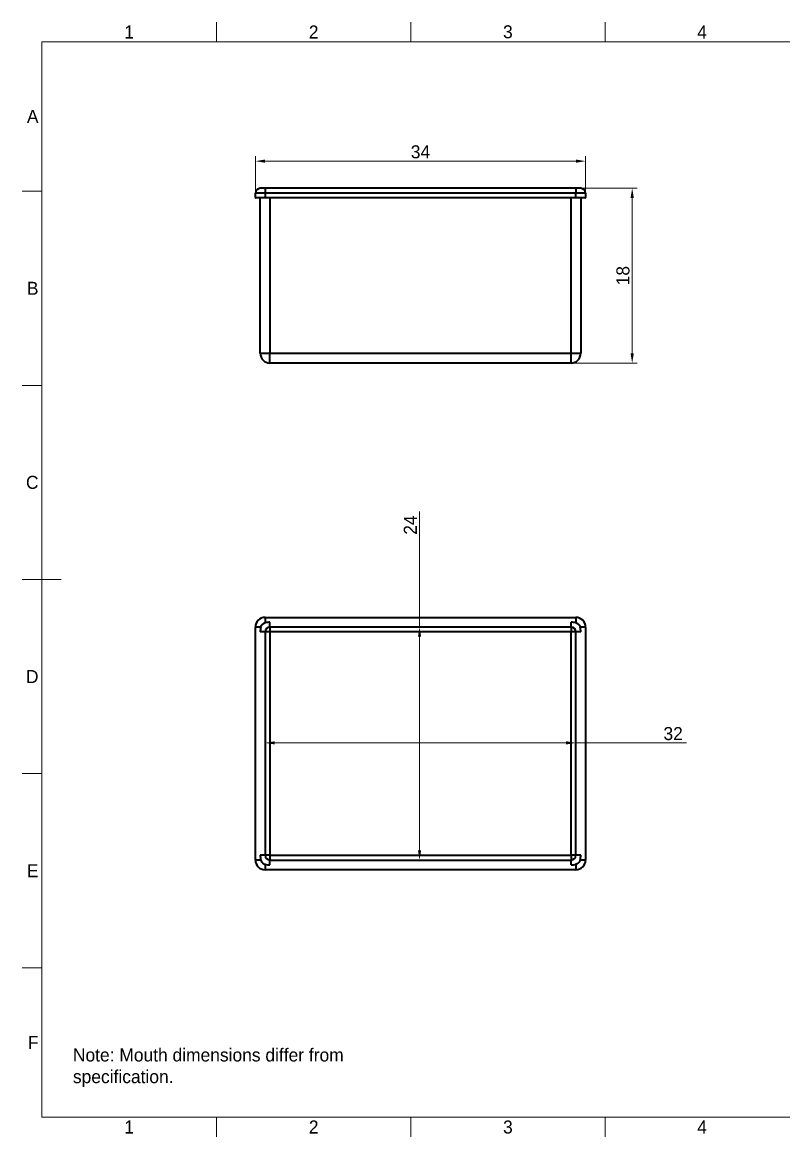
# Model space of a CAD drawing. Header units: centimetres. Extents: x 1.5 to 41.5, y 0.5 to 29.2.
# Drawn here: x 1.5 to 21.1, y 0.5 to 29.2 of the extents above; entities that cross this region are included whole.
import ezdxf

# ---------------------------------------------------------------- set-up
doc = ezdxf.new("R2010")
doc.units = ezdxf.units.CM
doc.header["$LTSCALE"] = 0.1
for name, color, linetype in [('Annotations', 7, 'Continuous'), ('Border', 7, 'Continuous'), ('Geometries', 7, 'Continuous')]:
    doc.layers.add(name, color=color, linetype=linetype)
doc.styles.add('Shapr0', font='txt', dxfattribs={"height": 0.33495})
doc.styles.add('Shapr19', font='txt', dxfattribs={"height": 0.33495})
doc.styles.add('Shapr21', font='txt', dxfattribs={"height": 0.33495})
doc.dimstyles.new('ISO-25', dxfattribs={"dimtxt": 0.25, "dimasz": 0.25, "dimexe": 0.125, "dimexo": 0.0625, "dimgap": 0.0625, "dimtad": 1, "dimtxsty": 'Standard', "dimcen": 0.25, "dimadec": 0, "dimazin": 0, "dimtfac": 1, "dimtmove": 0, "dimatfit": 3, "dimfxl": 0.1, "dimarcsym": 0})

# ---------------------------------------------------------------- blocks, each defined once
blk = doc.blocks.new('*D2')
at = {"layer": 'Annotations', "color": 0, "linetype": 'Continuous', "lineweight": 15}
for p, q in [((15.687, 24.925), (17.325, 24.925)), ((17.2, 20.675), (17.2, 24.675)), ((15.687, 20.425), (17.325, 20.425))]:
    blk.add_line(p, q, dxfattribs=at)
at = {"layer": 'Annotations', "color": 0}
for points in [[(17.242, 24.675), (17.158, 24.675), (17.2, 24.925)], [(17.158, 20.675), (17.242, 20.675), (17.2, 20.425)]]:
    blk.add_solid(points, dxfattribs=at)
at = {"layer": 'Defpoints', "color": 0}
for p in [(15.625, 24.925), (17.2, 24.925), (15.625, 20.425)]:
    blk.add_point(p, dxfattribs=at)
at = {"layer": 'Annotations', "color": 0, "lineweight": 15, "insert": (16.963, 22.675), "char_height": 0.335, "attachment_point": 5, "rotation": 90, "style": 'Shapr19'}
blk.add_mtext('\\A1;18', dxfattribs=at)
blk = doc.blocks.new('*D4')
at = {"layer": 'Annotations', "color": 0, "linetype": 'Continuous', "lineweight": 15}
for p, q in [((11.726, 13.625), (11.726, 16.6)), ((11.726, 7.875), (11.726, 13.375))]:
    blk.add_line(p, q, dxfattribs=at)
at = {"layer": 'Annotations', "color": 0}
for points in [[(11.768, 13.375), (11.684, 13.375), (11.726, 13.625)], [(11.684, 7.875), (11.768, 7.875), (11.726, 7.625)]]:
    blk.add_solid(points, dxfattribs=at)
at = {"layer": 'Defpoints', "color": 0}
for p in [(11.726, 13.625), (11.75, 13.625), (11.75, 7.625)]:
    blk.add_point(p, dxfattribs=at)
at = {"layer": 'Annotations', "color": 0, "lineweight": 15, "insert": (11.489, 16.251), "char_height": 0.335, "attachment_point": 5, "rotation": 90, "style": 'Shapr21'}
blk.add_mtext('\\A1;24', dxfattribs=at)
blk = doc.blocks.new('*D5')
at = {"layer": 'Annotations', "color": 0, "linetype": 'Continuous', "lineweight": 15}
for p, q in [((15.5, 10.642), (8, 10.642)), ((15.75, 10.642), (18.596, 10.642))]:
    blk.add_line(p, q, dxfattribs=at)
at = {"layer": 'Annotations', "color": 0}
for points in [[(8, 10.684), (8, 10.601), (7.75, 10.642)], [(15.5, 10.601), (15.5, 10.684), (15.75, 10.642)]]:
    blk.add_solid(points, dxfattribs=at)
at = {"layer": 'Defpoints', "color": 0}
for p in [(7.75, 10.642), (7.75, 10.625), (15.75, 10.625)]:
    blk.add_point(p, dxfattribs=at)
at = {"layer": 'Annotations', "color": 0, "lineweight": 15, "insert": (18.254, 10.88), "char_height": 0.335, "attachment_point": 5, "style": 'Shapr21'}
blk.add_mtext('\\A1;32', dxfattribs=at)
blk = doc.blocks.new('*D6')
at = {"layer": 'Annotations', "color": 0, "linetype": 'Continuous', "lineweight": 15}
for p, q in [((7.5, 24.863), (7.5, 25.749)), ((15.75, 25.624), (7.75, 25.624)), ((16, 24.863), (16, 25.749))]:
    blk.add_line(p, q, dxfattribs=at)
at = {"layer": 'Annotations', "color": 0}
for points in [[(7.75, 25.666), (7.75, 25.583), (7.5, 25.624)], [(15.75, 25.583), (15.75, 25.666), (16, 25.624)]]:
    blk.add_solid(points, dxfattribs=at)
at = {"layer": 'Defpoints', "color": 0}
for p in [(7.5, 25.624), (7.5, 24.8), (16, 24.8)]:
    blk.add_point(p, dxfattribs=at)
at = {"layer": 'Annotations', "color": 0, "lineweight": 15, "insert": (11.75, 25.862), "char_height": 0.335, "attachment_point": 5, "style": 'Shapr19'}
blk.add_mtext('\\A1;34', dxfattribs=at)

msp = doc.modelspace()

# ---------------------------------------------------------------- linework, layer by layer
at = {"layer": 'Border', "linetype": 'Continuous', "lineweight": 15}
for p, q in [((6.5, 28.7), (6.5, 29.2)), ((11.5, 28.7), (11.5, 29.2)), ((16.5, 28.7), (16.5, 29.2)), ((41, 28.7), (2, 28.7)), ((2, 28.7), (2, 1)), ((2, 24.85), (1.5, 24.85)), ((2, 19.85), (1.5, 19.85)), ((2.5, 14.85), (1.5, 14.85)), ((2, 9.85), (1.5, 9.85)), ((2, 4.85), (1.5, 4.85)), ((2, 1), (41, 1)), ((6.5, 1), (6.5, 0.5)), ((11.5, 1), (11.5, 0.5)), ((16.5, 1), (16.5, 0.5))]:
    msp.add_line(p, q, dxfattribs=at)
at = {"layer": 'Geometries', "linetype": 'Continuous', "lineweight": 40}
for p, q in [((7.5, 24.6875), (7.5, 24.8)), ((7.75, 24.8), (7.5, 24.8)), ((7.5, 24.6875), (7.75, 24.6875)), ((7.75, 24.925), (7.625, 24.925)), ((7.8725, 24.925), (7.75, 24.925)), ((7.75, 24.925), (7.75, 24.8)), ((15.75, 24.8), (7.75, 24.8)), ((7.75, 24.8), (7.75, 24.6875)), ((7.75, 24.6875), (15.75, 24.6875)), ((7.75, 24.6875), (7.75, 24.675)), ((7.875, 24.925), (7.8725, 24.925)), ((15.625, 24.925), (7.875, 24.925)), ((15.625, 24.925), (15.6275, 24.925)), ((15.75, 24.925), (15.6275, 24.925)), ((15.875, 24.925), (15.75, 24.925)), ((15.75, 24.925), (15.75, 24.8)), ((15.75, 24.6875), (15.75, 24.8)), ((16, 24.8), (15.75, 24.8)), ((15.75, 24.6875), (15.75, 24.675)), ((15.75, 24.6875), (16, 24.6875)), ((16, 24.8), (16, 24.6875)), ((7.625, 24.675), (7.5125, 24.675)), ((7.625, 20.675), (7.625, 24.675)), ((7.75, 24.675), (7.625, 24.675)), ((7.875, 24.675), (7.75, 24.675)), ((15.625, 24.675), (7.875, 24.675)), ((7.875, 24.675), (7.875, 20.675)), ((15.75, 24.675), (15.625, 24.675)), ((15.625, 20.675), (15.625, 24.675)), ((15.875, 24.675), (15.75, 24.675)), ((15.9875, 24.675), (15.875, 24.675)), ((15.875, 24.675), (15.875, 20.675)), ((7.625, 20.675), (7.875, 20.675)), ((7.875, 20.425), (7.875, 20.675)), ((7.875, 20.675), (15.625, 20.675)), ((15.625, 20.425), (15.625, 20.675)), ((15.625, 20.675), (15.875, 20.675)), ((15.625, 20.425), (7.875, 20.425)), ((7.75, 13.875), (15.75, 13.875)), ((7.75, 13.875), (7.75, 13.7344)), ((15.75, 13.875), (15.75, 13.7344)), ((7.5, 7.625), (7.5, 13.625)), ((7.6406, 13.625), (7.5, 13.625)), ((7.625, 13.5), (7.625, 13.5012)), ((7.75, 13.5), (7.625, 13.5)), ((7.875, 13.5), (7.75, 13.5)), ((7.75, 13.5), (7.75, 7.75)), ((7.875, 13.625), (7.875, 13.75)), ((7.875, 13.625), (7.875, 13.5)), ((15.625, 13.625), (7.875, 13.625)), ((15.625, 13.5), (7.875, 13.5)), ((7.875, 13.5), (7.875, 7.75)), ((15.625, 13.625), (15.625, 13.75)), ((15.625, 13.75), (15.6262, 13.75)), ((15.625, 13.625), (15.625, 13.5)), ((15.625, 7.75), (15.625, 13.5)), ((15.75, 13.5), (15.625, 13.5)), ((15.75, 7.75), (15.75, 13.5)), ((15.875, 13.5), (15.75, 13.5)), ((16, 13.625), (15.8594, 13.625)), ((16, 13.625), (16, 7.625)), ((7.75, 7.75), (7.625, 7.75)), ((7.875, 7.75), (7.75, 7.75)), ((7.875, 7.75), (15.625, 7.75)), ((7.875, 7.75), (7.875, 7.625)), ((15.75, 7.75), (15.625, 7.75)), ((15.625, 7.75), (15.625, 7.625)), ((15.875, 7.75), (15.75, 7.75)), ((15.875, 7.75), (15.875, 7.7488)), ((7.6406, 7.625), (7.5, 7.625)), ((7.75, 7.5156), (7.75, 7.375)), ((7.875, 7.5), (7.8738, 7.5)), ((7.875, 7.625), (15.625, 7.625)), ((7.875, 7.5), (7.875, 7.625)), ((15.625, 7.5), (15.625, 7.625)), ((15.75, 7.5156), (15.75, 7.375)), ((16, 7.625), (15.8594, 7.625)), ((15.75, 7.375), (7.75, 7.375))]:
    msp.add_line(p, q, dxfattribs=at)
at = {"layer": 'Geometries', "linetype": 'Continuous', "lineweight": 40, "flags": 128}
for points in [[(7.6406, 13.625), (7.6414, 13.6281), (7.6423, 13.6312), (7.6433, 13.6343), (7.6443, 13.6374), (7.6451, 13.6398), (7.646, 13.6422), (7.6469, 13.6446), (7.6479, 13.647), (7.6489, 13.6494), (7.65, 13.6518), (7.651, 13.6541), (7.6522, 13.6564), (7.6533, 13.6587), (7.6546, 13.661), (7.6559, 13.6634), (7.6573, 13.6658), (7.6587, 13.6682), (7.6602, 13.6706), (7.6617, 13.6729), (7.6631, 13.675), (7.6646, 13.6771), (7.6661, 13.6791), (7.6676, 13.6811), (7.6692, 13.6831), (7.6708, 13.6851), (7.6724, 13.687), (7.6741, 13.6889), (7.6758, 13.6908), (7.6775, 13.6926), (7.6793, 13.6945), (7.6811, 13.6962), (7.6829, 13.698), (7.6848, 13.6997), (7.6867, 13.7014), (7.6887, 13.7032), (7.6908, 13.7049), (7.693, 13.7067), (7.6951, 13.7083), (7.6973, 13.71), (7.6998, 13.7117), (7.7023, 13.7134), (7.7048, 13.7151), (7.7074, 13.7166), (7.71, 13.7182), (7.7126, 13.7197), (7.7152, 13.7211), (7.7179, 13.7225), (7.7206, 13.7238), (7.7234, 13.7251), (7.7261, 13.7263), (7.7289, 13.7275), (7.7319, 13.7287), (7.7349, 13.7298), (7.738, 13.7309), (7.741, 13.7319), (7.7433, 13.7325), (7.7455, 13.7332), (7.7477, 13.7338), (7.75, 13.7344)], [(15.75, 13.7344), (15.7531, 13.7336), (15.7562, 13.7327), (15.7593, 13.7317), (15.7624, 13.7307), (15.7648, 13.7299), (15.7672, 13.729), (15.7696, 13.7281), (15.772, 13.7271), (15.7744, 13.7261), (15.7768, 13.725), (15.7791, 13.724), (15.7814, 13.7228), (15.7837, 13.7217), (15.786, 13.7204), (15.7884, 13.7191), (15.7908, 13.7177), (15.7932, 13.7163), (15.7956, 13.7148), (15.7979, 13.7133), (15.8, 13.7119), (15.8021, 13.7104), (15.8041, 13.7089), (15.8061, 13.7074), (15.8081, 13.7058), (15.8101, 13.7042), (15.812, 13.7026), (15.8139, 13.7009), (15.8158, 13.6992), (15.8176, 13.6975), (15.8195, 13.6957), (15.8212, 13.6939), (15.823, 13.6921), (15.8247, 13.6902), (15.8264, 13.6883), (15.8282, 13.6863), (15.8299, 13.6842), (15.8317, 13.682), (15.8333, 13.6799), (15.835, 13.6777), (15.8367, 13.6752), (15.8384, 13.6727), (15.8401, 13.6702), (15.8416, 13.6676), (15.8432, 13.665), (15.8447, 13.6624), (15.8461, 13.6598), (15.8475, 13.6571), (15.8488, 13.6544), (15.8501, 13.6516), (15.8513, 13.6489), (15.8525, 13.6461), (15.8537, 13.6431), (15.8548, 13.6401), (15.8559, 13.637), (15.8569, 13.634), (15.8575, 13.6317), (15.8582, 13.6295), (15.8588, 13.6273), (15.8594, 13.625)], [(7.6406, 7.625), (7.6414, 7.6219), (7.6423, 7.6188), (7.6433, 7.6157), (7.6443, 7.6126), (7.6451, 7.6102), (7.646, 7.6078), (7.6469, 7.6054), (7.6479, 7.603), (7.6489, 7.6006), (7.65, 7.5982), (7.651, 7.5959), (7.6522, 7.5936), (7.6533, 7.5913), (7.6546, 7.589), (7.6559, 7.5866), (7.6573, 7.5842), (7.6587, 7.5818), (7.6602, 7.5794), (7.6617, 7.5771), (7.6631, 7.575), (7.6646, 7.5729), (7.6661, 7.5709), (7.6676, 7.5689), (7.6692, 7.5669), (7.6708, 7.5649), (7.6724, 7.563), (7.6741, 7.5611), (7.6758, 7.5592), (7.6775, 7.5574), (7.6793, 7.5555), (7.6811, 7.5538), (7.6829, 7.552), (7.6848, 7.5503), (7.6867, 7.5486), (7.6887, 7.5468), (7.6908, 7.5451), (7.693, 7.5433), (7.6951, 7.5417), (7.6973, 7.54), (7.6998, 7.5383), (7.7023, 7.5366), (7.7048, 7.5349), (7.7074, 7.5334), (7.71, 7.5318), (7.7126, 7.5303), (7.7152, 7.5289), (7.7179, 7.5275), (7.7206, 7.5262), (7.7234, 7.5249), (7.7261, 7.5237), (7.7289, 7.5225), (7.7319, 7.5213), (7.7349, 7.5202), (7.738, 7.5191), (7.741, 7.5181), (7.7433, 7.5175), (7.7455, 7.5168), (7.7477, 7.5162), (7.75, 7.5156)], [(15.8594, 7.625), (15.8586, 7.6219), (15.8577, 7.6188), (15.8567, 7.6157), (15.8557, 7.6126), (15.8549, 7.6102), (15.854, 7.6078), (15.8531, 7.6054), (15.8521, 7.603), (15.8511, 7.6006), (15.85, 7.5982), (15.849, 7.5959), (15.8478, 7.5936), (15.8467, 7.5913), (15.8454, 7.589), (15.8441, 7.5866), (15.8427, 7.5842), (15.8413, 7.5818), (15.8398, 7.5794), (15.8383, 7.5771), (15.8369, 7.575), (15.8354, 7.5729), (15.8339, 7.5709), (15.8324, 7.5689), (15.8308, 7.5669), (15.8292, 7.5649), (15.8276, 7.563), (15.8259, 7.5611), (15.8242, 7.5592), (15.8225, 7.5574), (15.8207, 7.5555), (15.8189, 7.5538), (15.8171, 7.552), (15.8152, 7.5503), (15.8133, 7.5486), (15.8113, 7.5468), (15.8092, 7.5451), (15.807, 7.5433), (15.8049, 7.5417), (15.8027, 7.54), (15.8002, 7.5383), (15.7977, 7.5366), (15.7952, 7.5349), (15.7926, 7.5334), (15.79, 7.5318), (15.7874, 7.5303), (15.7848, 7.5289), (15.7821, 7.5275), (15.7794, 7.5262), (15.7766, 7.5249), (15.7739, 7.5237), (15.7711, 7.5225), (15.7681, 7.5213), (15.7651, 7.5202), (15.762, 7.5191), (15.759, 7.5181), (15.7567, 7.5175), (15.7545, 7.5168), (15.7523, 7.5162), (15.75, 7.5156)]]:
    msp.add_lwpolyline(points, dxfattribs=at)
at = {"layer": 'Geometries', "linetype": 'Continuous', "lineweight": 40}
for centre, radius, start, end in [((7.625, 24.8), 0.125, 90, 180), ((7.5125, 24.6875), 0.0125, 180, 270), ((15.875, 24.8), 0.125, 0, 90), ((15.9875, 24.6875), 0.0125, 270, 0), ((7.875, 20.675), 0.25, 180, 270), ((15.625, 20.675), 0.25, 270, 0), ((7.75, 13.625), 0.25, 90, 180), ((15.75, 13.625), 0.25, 0, 90), ((8.1381, 13.4993), 0.5131, 165.82503, 179.79448), ((7.8757, 13.2369), 0.5131, 90.07442, 104.17561), ((7.875, 13.5), 0.125, 90, 180), ((15.625, 13.5), 0.125, 0, 90), ((15.6243, 13.2369), 0.5131, 75.82503, 89.79448), ((15.3619, 13.4993), 0.5131, 0.07442, 14.17561), ((8.1381, 7.7507), 0.5131, 180.07442, 194.17561), ((7.875, 7.75), 0.125, 180, 270), ((15.625, 7.75), 0.125, 270, 0), ((7.75, 7.625), 0.25, 180, 270), ((7.8757, 8.0131), 0.5131, 255.82503, 269.79448), ((15.6243, 8.0131), 0.5131, 270.07442, 284.17561), ((15.75, 7.625), 0.25, 270, 0), ((15.3619, 7.7507), 0.5131, 345.82503, 359.79448)]:
    msp.add_arc(centre, radius, start, end, dxfattribs=at)

# ---------------------------------------------------------------- texts
at = {"layer": 'Annotations', "linetype": 'Continuous', "lineweight": 15, "insert": (2.8034, 2.7726), "char_height": 0.2512125, "width": 8.466672, "attachment_point": 1}
msp.add_mtext('{\\fSF-Mono-Regular-Extended.ttf|b0|i0|c0|p0;\\H1.333333x;Note: Mouth dimensions differ from specification.}', dxfattribs=at)
at = {"layer": 'Border', "linetype": 'Continuous', "lineweight": 15, "char_height": 0.335, "width": 0.33495, "style": 'Shapr0'}
for s, insert, attachment_point in [('1', (4.25, 28.7825), 8), ('2', (9, 28.7825), 8), ('3', (14, 28.7825), 8), ('4', (19, 28.7825), 8), ('A', (1.9175, 26.775), 6), ('B', (1.9175, 22.35), 6), ('C', (1.9175, 17.35), 6), ('D', (1.9175, 12.35), 6), ('E', (1.9175, 7.35), 6), ('F', (1.9175, 2.925), 6), ('1', (4.25, 0.9175), 2), ('2', (9, 0.9175), 2), ('3', (14, 0.9175), 2), ('4', (19, 0.9175), 2)]:
    msp.add_mtext(s, dxfattribs=dict(at, insert=insert, attachment_point=attachment_point))

# ---------------------------------------------------------------- dimensions: what is measured, and where the dimension line sits
at = {"layer": 'Annotations', "linetype": 'Continuous', "lineweight": 15}
dim = msp.add_linear_dim(base=(7.5, 25.6244), p1=(16, 24.8), p2=(7.5, 24.8), dimstyle='ISO-25', override={"dimscale": 1, "dimgap": 0.07, "dimdec": 2, "dimlfac": 4, "dimrnd": 0.01, "dimzin": 8, "dimdsep": 44, "dimtxsty": 'Shapr19', "dimse1": 0, "dimse2": 0, "dimadec": 2, "dimtol": 0, "dimlim": 0, "dimtp": 0, "dimtm": 0, "dimtfac": 0.6, "dimtdec": 8, "dimfrac": 2, "dimtolj": 1, "dimlwd": 15, "dimlwe": 15}, dxfattribs=at)
dim.commit()
dim.dimension.update_dxf_attribs({"geometry": '*D6', "text_midpoint": (11.75, 25.6244), "dimtype": 160})
for base, p1, p2, angle, override, picture, middle in [((17.2, 24.925), (15.625, 20.425), (15.625, 24.925), 270, {"dimscale": 1, "dimgap": 0.07, "dimdec": 2, "dimlfac": 4, "dimrnd": 0.01, "dimzin": 8, "dimdsep": 44, "dimtxsty": 'Shapr19', "dimse1": 0, "dimse2": 0, "dimadec": 2, "dimtol": 0, "dimlim": 0, "dimtp": 0, "dimtm": 0, "dimtfac": 0.6, "dimtdec": 8, "dimfrac": 2, "dimtolj": 1, "dimlwd": 15, "dimlwe": 15}, '*D2', (17.2, 22.675)), ((11.7261, 13.625), (11.75, 7.625), (11.75, 13.625), 90, {"dimscale": 1, "dimgap": 0.07, "dimdec": 2, "dimlfac": 4, "dimrnd": 0.01, "dimzin": 8, "dimdsep": 44, "dimtxsty": 'Shapr21', "dimse1": 1, "dimse2": 1, "dimadec": 2, "dimtol": 0, "dimlim": 0, "dimtp": 0, "dimtm": 0, "dimtfac": 0.6, "dimtdec": 8, "dimfrac": 2, "dimtolj": 1, "dimlwd": 15, "dimlwe": 15}, '*D4', (11.7261, 16.2511)), ((7.75, 10.6423), (15.75, 10.625), (7.75, 10.625), 180, {"dimscale": 1, "dimgap": 0.07, "dimdec": 2, "dimlfac": 4, "dimrnd": 0.01, "dimzin": 8, "dimdsep": 44, "dimtxsty": 'Shapr21', "dimse1": 1, "dimse2": 1, "dimadec": 2, "dimtol": 0, "dimlim": 0, "dimtp": 0, "dimtm": 0, "dimtfac": 0.6, "dimtdec": 8, "dimfrac": 2, "dimtolj": 1, "dimlwd": 15, "dimlwe": 15}, '*D5', (18.2544, 10.6423))]:
    dim = msp.add_linear_dim(base=base, p1=p1, p2=p2, angle=angle, dimstyle='ISO-25', override=override, dxfattribs=at)
    dim.commit()
    dim.dimension.update_dxf_attribs({"geometry": picture, "text_midpoint": middle, "dimtype": 160})

doc.saveas('drawing.dxf')
